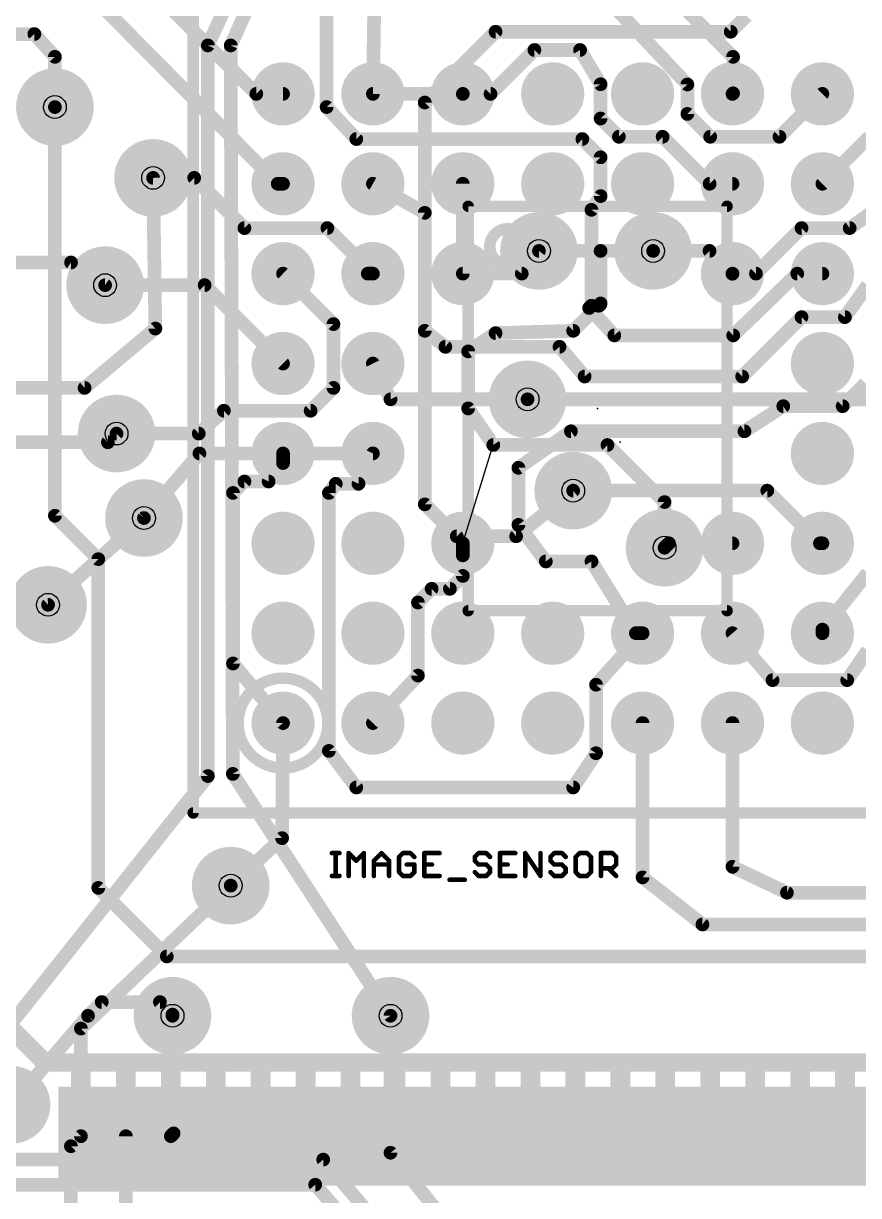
# Model space of a CAD drawing. Extents: x -10.2 to 81, y -3.9 to 69.4.
# Drawn here: x 51.42 to 60.71, y 25.18 to 38.22 of the extents above; entities that cross this region are included whole.
import ezdxf

# ---------------------------------------------------------------- set-up
doc = ezdxf.new("R2010")
doc.units = 0
for name, color, linetype in [('1', 22, 'CONTINUOUS'), ('16', 175, 'CONTINUOUS'), ('18', 82, 'CONTINUOUS'), ('19', 53, 'CONTINUOUS'), ('21', 253, 'CONTINUOUS'), ('22', 253, 'CONTINUOUS'), ('23', 7, 'CONTINUOUS'), ('24', 7, 'CONTINUOUS'), ('25', 253, 'CONTINUOUS'), ('29', 253, 'CONTINUOUS'), ('30', 253, 'CONTINUOUS'), ('31', 253, 'CONTINUOUS'), ('32', 253, 'CONTINUOUS'), ('44', 253, 'CONTINUOUS'), ('52', 253, 'CONTINUOUS')]:
    doc.layers.add(name, color=color, linetype=linetype)

# ---------------------------------------------------------------- blocks, each defined once
blk = doc.blocks.new('PIE')
at = {"const_width": 0.5}
blk.add_lwpolyline([(0, -0.25, 1), (0, 0.25, 1), (0, -0.25)], format="xyb", dxfattribs=at)
blk = doc.blocks.new('RECT')
blk.add_solid([(-0.5, -0.5), (0.5, -0.5), (-0.5, 0.5), (0.5, 0.5)])
blk = doc.blocks.new('ROUNDV')
at = {"const_width": 0.5}
blk.add_lwpolyline([(0, -0.25, 1), (0, 0.25, 1), (0, -0.25)], format="xyb", dxfattribs=at)

msp = doc.modelspace()

# ---------------------------------------------------------------- linework, layer by layer
at = {"layer": '1', "const_width": 0.1524}
for points in [[(54.2439, 36.4341), (48.8188, 41.91)], [(54.7878, 37.2872), (54.7878, 39.1414)], [(55.3028, 37.4341), (55.3282, 39.0836)], [(59.309, 37.846), (58.166, 38.989)], [(54.0059, 37.4341), (52.8574, 38.5826)], [(57.912, 38.481), (58.801, 37.5389)], [(56.6111, 37.4341), (57.0992, 37.9222)], [(57.0992, 37.9222), (57.6072, 37.9222)], [(57.6072, 37.9222), (57.8358, 37.5412)], [(59.309, 37.4403), (59.309, 37.846)], [(57.8358, 37.5412), (57.8358, 37.1602)], [(58.801, 37.5389), (58.801, 37.211)], [(54.3028, 37.4341), (54.0059, 37.4341)], [(56.3028, 37.4341), (55.3028, 37.4341)], [(56.3028, 37.4341), (56.6111, 37.4341)], [(59.309, 37.4403), (59.3028, 37.4341)], [(59.8257, 36.957), (60.3028, 37.4341)], [(51.7652, 37.2872), (51.7652, 32.7406)], [(55.118, 36.9316), (54.7878, 37.2872)], [(57.8358, 37.1602), (58.039, 36.957)], [(58.801, 37.211), (59.055, 36.957)], [(55.118, 36.9316), (57.6326, 36.9316)], [(57.8358, 36.7284), (57.6326, 36.9316)], [(58.039, 36.957), (58.5259, 36.957)], [(59.0488, 36.4341), (58.5259, 36.957)], [(59.055, 36.957), (59.8257, 36.957)], [(60.8257, 36.957), (60.3028, 36.4341)], [(57.8358, 36.2966), (57.8358, 36.7284)], [(53.3146, 36.4998), (52.8574, 36.4998)], [(53.8734, 35.941), (53.3146, 36.4998)], [(54.3028, 36.4341), (54.2439, 36.4341)], [(55.88, 36.1109), (55.3028, 36.4341)], [(56.3028, 35.4341), (56.3028, 36.4341)], [(59.3028, 36.4341), (59.0488, 36.4341)], [(60.6065, 35.941), (61.3028, 36.4341)], [(57.7342, 36.1442), (57.8358, 36.2966)], [(55.88, 34.798), (55.88, 36.1109)], [(57.7342, 35.0774), (57.7342, 36.1442)], [(54.7959, 35.941), (53.8734, 35.941)], [(55.3028, 35.4341), (54.7959, 35.941)], [(59.5641, 35.4341), (60.071, 35.941)], [(60.071, 35.941), (60.6065, 35.941)], [(56.9584, 35.4341), (57.15, 35.687)], [(59.0477, 35.687), (58.42, 35.687)], [(59.3017, 35.433), (59.0477, 35.687)], [(54.864, 34.8729), (54.3028, 35.4341)], [(55.3028, 35.4341), (55.2461, 35.4341)], [(56.3028, 35.4341), (56.9584, 35.4341)], [(59.3017, 35.433), (59.3028, 35.4341)], [(59.3028, 35.4341), (59.5641, 35.4341)], [(59.3111, 34.7472), (60.0234, 35.4341)], [(60.0234, 35.4341), (60.3028, 35.4341)], [(52.324, 35.306), (53.4309, 35.306)], [(53.4309, 35.306), (54.3028, 34.4341)], [(60.5536, 34.9504), (60.8076, 35.306)], [(57.7088, 35.052), (57.7342, 35.0774)], [(57.7088, 35.052), (57.9882, 34.7472)], [(54.864, 34.163), (54.864, 34.8729)], [(59.4106, 34.29), (60.071, 34.9504)], [(60.071, 34.9504), (60.5536, 34.9504)], [(55.88, 34.798), (56.1086, 34.6202)], [(57.9882, 34.7472), (59.3111, 34.7472)], [(56.1086, 34.6202), (57.3786, 34.6202)], [(57.3786, 34.6202), (57.658, 34.29)], [(55.499, 34.036), (55.3028, 34.4341)], [(57.658, 34.29), (59.4106, 34.29)], [(54.61, 33.909), (54.864, 34.163)], [(60.5282, 33.9598), (60.7822, 34.2138)], [(57.023, 34.036), (55.499, 34.036)], [(59.436, 33.6804), (59.8678, 33.9598)], [(59.8678, 33.9598), (60.5282, 33.9598)], [(53.3654, 33.655), (53.6448, 33.909)], [(53.6448, 33.909), (54.61, 33.909)], [(52.451, 33.655), (53.3654, 33.655)], [(56.9214, 33.274), (57.5056, 33.6804)], [(57.5056, 33.6804), (59.436, 33.6804)], [(52.7558, 32.7152), (53.3731, 33.4341)], [(53.3731, 33.4341), (54.3028, 33.4341)], [(54.1427, 33.1216), (54.3028, 33.4341)], [(54.3028, 33.4341), (55.3028, 33.4341)], [(54.3028, 33.4341), (54.3028, 33.3272)], [(55.1427, 33.0962), (55.3028, 33.4341)], [(56.9214, 32.639), (56.9214, 33.274)], [(53.7464, 32.9946), (53.8734, 33.1216)], [(53.8734, 33.1216), (54.1427, 33.1216)], [(54.8132, 32.9946), (54.8894, 33.0962)], [(54.8894, 33.0962), (55.1427, 33.0962)], [(53.7464, 32.9946), (53.7464, 31.0969)], [(54.8132, 32.9946), (54.8132, 30.1244)], [(59.69, 33.02), (57.531, 33.02)], [(60.2759, 32.4341), (59.69, 33.02)], [(52.2478, 32.258), (51.7652, 32.7406)], [(57.2262, 32.2326), (56.9214, 32.639)], [(56.3028, 32.4341), (56.3028, 32.2998)], [(56.3028, 32.0712), (56.3028, 32.4341)], [(58.5961, 32.4341), (58.547, 32.385)], [(59.3028, 32.4341), (58.5961, 32.4341)], [(60.3028, 32.4341), (60.2759, 32.4341)], [(52.2478, 28.6004), (52.2478, 32.258)], [(57.7342, 32.2326), (57.2262, 32.2326)], [(58.2279, 31.4341), (57.7342, 32.2326)], [(56.1594, 31.9278), (56.3028, 32.0712)], [(60.3028, 31.4738), (60.8076, 32.1056)], [(55.8038, 31.7754), (55.9562, 31.9278)], [(55.9562, 31.9278), (56.1594, 31.9278)], [(50.927, 31.6992), (51.689, 31.75)], [(55.8038, 30.9626), (55.8038, 31.7754)], [(57.785, 30.861), (58.3028, 31.4341)], [(58.3028, 31.4341), (58.2279, 31.4341)], [(59.7489, 30.9118), (59.3028, 31.4341)], [(60.3028, 31.4341), (60.3028, 31.4738)], [(60.8076, 31.242), (60.579, 30.9118)], [(53.7464, 31.0969), (54.3028, 30.4341)], [(55.3028, 30.4341), (55.8038, 30.9626)], [(57.785, 30.099), (57.785, 30.861)], [(60.579, 30.9118), (59.7489, 30.9118)], [(54.2925, 29.1538), (54.3028, 30.4341)], [(58.3028, 28.7176), (58.3028, 30.4341)], [(59.3028, 28.8352), (59.3028, 30.4341)], [(54.8132, 30.1244), (55.118, 29.718)], [(57.531, 29.718), (57.785, 30.099)], [(55.118, 29.718), (57.531, 29.718)], [(53.721, 28.6258), (54.2925, 29.1538)], [(59.9084, 28.5471), (59.3028, 28.8352)], [(58.9686, 28.194), (58.3028, 28.7176)], [(53.0098, 27.8384), (52.2478, 28.6004)], [(59.9084, 28.5471), (63.8962, 28.5471)], [(58.9686, 28.194), (67.3887, 28.194)], [(65.1256, 27.8384), (53.0098, 27.8384)], [(52.2859, 27.3304), (52.1335, 27.178)], [(52.9336, 27.3304), (52.2859, 27.3304)], [(53.0733, 27.1907), (52.9336, 27.3304)], [(51.2826, 26.1874), (52.1335, 27.178)], [(53.0733, 27.178), (53.0733, 27.1907)], [(55.499, 27.178), (55.499, 25.654)], [(55.499, 25.654), (56.261, 24.7015)], [(54.7497, 25.5778), (50.9778, 25.5778)], [(54.7497, 25.5778), (55.9816, 24.13)], [(50.9524, 25.2984), (54.6608, 25.2984)], [(54.6608, 25.2984), (55.9206, 23.8252)]]:
    msp.add_lwpolyline(points, dxfattribs=at)
at = {"layer": '1', "const_width": 0.0762}
for points in [[(57.0992, 37.9603, 1), (57.0992, 37.8841)], [(57.1261, 37.8953, 1), (57.0723, 37.9491)], [(57.6399, 37.9418, 1), (57.5745, 37.9026)], [(57.6072, 37.8841, 1), (57.6072, 37.9603)], [(59.3471, 37.846, 1), (59.2709, 37.846)], [(59.2821, 37.8191, 1), (59.3359, 37.8729)], [(57.8739, 37.5412, 1), (57.7977, 37.5412)], [(57.8031, 37.5216, 1), (57.8685, 37.5608)], [(58.8391, 37.5389, 1), (58.7629, 37.5389)], [(58.7733, 37.5128, 1), (58.8287, 37.5651)], [(54.0059, 37.4722, 1), (54.0059, 37.396)], [(53.9789, 37.4072, 1), (54.0328, 37.4611)], [(54.3028, 37.396, 1), (54.3028, 37.4722)], [(55.3028, 37.4722, 1), (55.3028, 37.396)], [(55.2647, 37.4347, 1), (55.3409, 37.4335)], [(56.3028, 37.4722, 1), (56.3028, 37.396)], [(56.3028, 37.396, 1), (56.3028, 37.4722)], [(56.5842, 37.4611, 1), (56.6381, 37.4072)], [(56.6111, 37.396, 1), (56.6111, 37.4722)], [(59.2759, 37.4611, 1), (59.3297, 37.4072)], [(59.2709, 37.4403, 1), (59.3471, 37.4403)], [(59.3359, 37.4134, 1), (59.2821, 37.4673)], [(60.3297, 37.4072, 1), (60.2759, 37.4611)], [(51.8033, 37.2872, 1), (51.7271, 37.2872)], [(54.8157, 37.3131, 1), (54.7599, 37.2613)], [(54.7497, 37.2872, 1), (54.8259, 37.2872)], [(57.7977, 37.1602, 1), (57.8739, 37.1602)], [(57.8627, 37.1871, 1), (57.8089, 37.1333)], [(58.7629, 37.211, 1), (58.8391, 37.211)], [(58.8279, 37.2379, 1), (58.7741, 37.1841)], [(55.118, 36.9697, 1), (55.118, 36.8935)], [(55.0901, 36.9057, 1), (55.1459, 36.9575)], [(57.6595, 36.9585, 1), (57.6057, 36.9047)], [(57.6326, 36.8935, 1), (57.6326, 36.9697)], [(58.039, 36.9951, 1), (58.039, 36.9189)], [(58.0121, 36.9301, 1), (58.0659, 36.9839)], [(58.5528, 36.9839, 1), (58.499, 36.9301)], [(58.5259, 36.9189, 1), (58.5259, 36.9951)], [(59.055, 36.9951, 1), (59.055, 36.9189)], [(59.0281, 36.9301, 1), (59.0819, 36.9839)], [(59.7987, 36.9839, 1), (59.8526, 36.9301)], [(59.8257, 36.9189, 1), (59.8257, 36.9951)], [(57.8739, 36.7284, 1), (57.7977, 36.7284)], [(57.8089, 36.7015, 1), (57.8627, 36.7553)], [(52.8574, 36.5379, 1), (52.8574, 36.4617)], [(53.3415, 36.5267, 1), (53.2877, 36.4729)], [(53.3146, 36.4617, 1), (53.3146, 36.5379)], [(54.2439, 36.4722, 1), (54.2439, 36.396)], [(54.2168, 36.4073, 1), (54.271, 36.4609)], [(54.3028, 36.396, 1), (54.3028, 36.4722)], [(55.3214, 36.4674, 1), (55.2842, 36.4009)], [(56.3409, 36.4341, 1), (56.2647, 36.4341)], [(59.0488, 36.4722, 1), (59.0488, 36.396)], [(59.0219, 36.4072, 1), (59.0757, 36.4611)], [(59.3028, 36.396, 1), (59.3028, 36.4722)], [(60.2759, 36.4611, 1), (60.3297, 36.4072)], [(57.7977, 36.2966, 1), (57.8739, 36.2966)], [(57.8675, 36.2755, 1), (57.8041, 36.3177)], [(55.9181, 36.1109, 1), (55.8419, 36.1109)], [(55.8614, 36.0777, 1), (55.8986, 36.1441)], [(57.7723, 36.1442, 1), (57.6961, 36.1442)], [(57.7025, 36.1653, 1), (57.7659, 36.1231)], [(53.8734, 35.9791, 1), (53.8734, 35.9029)], [(53.8465, 35.9141, 1), (53.9003, 35.9679)], [(54.8228, 35.9679, 1), (54.769, 35.9141)], [(54.7959, 35.9029, 1), (54.7959, 35.9791)], [(60.071, 35.9791, 1), (60.071, 35.9029)], [(60.0979, 35.9141, 1), (60.0441, 35.9679)], [(60.5845, 35.9721, 1), (60.6285, 35.9099)], [(60.6065, 35.9029, 1), (60.6065, 35.9791)], [(57.1804, 35.664, 1), (57.1196, 35.71)], [(58.42, 35.7251, 1), (58.42, 35.6489)], [(59.0746, 35.7139, 1), (59.0207, 35.6601)], [(59.0477, 35.6489, 1), (59.0477, 35.7251)], [(54.3297, 35.4611, 1), (54.2759, 35.4072)], [(55.2461, 35.4722, 1), (55.2461, 35.396)], [(55.2759, 35.4072, 1), (55.3297, 35.4611)], [(55.3028, 35.396, 1), (55.3028, 35.4722)], [(56.3028, 35.4722, 1), (56.3028, 35.396)], [(56.2647, 35.4341, 1), (56.3409, 35.4341)], [(56.928, 35.4571, 1), (56.9888, 35.4111)], [(56.9584, 35.396, 1), (56.9584, 35.4722)], [(59.2747, 35.4599, 1), (59.3286, 35.4061)], [(59.3028, 35.4722, 1), (59.3028, 35.396)], [(59.2747, 35.4061, 1), (59.3286, 35.4599)], [(59.3297, 35.4072, 1), (59.2759, 35.4611)], [(59.5372, 35.4611, 1), (59.5911, 35.4072)], [(59.5641, 35.396, 1), (59.5641, 35.4722)], [(60.0234, 35.4722, 1), (60.0234, 35.396)], [(60.0498, 35.4067, 1), (59.9969, 35.4615)], [(60.3028, 35.396, 1), (60.3028, 35.4722)], [(52.324, 35.3441, 1), (52.324, 35.2679)], [(53.4578, 35.3329, 1), (53.404, 35.2791)], [(53.4309, 35.2679, 1), (53.4309, 35.3441)], [(57.7369, 35.0777, 1), (57.6807, 35.0263)], [(57.6819, 35.0789, 1), (57.7357, 35.0251)], [(57.6961, 35.0774, 1), (57.7723, 35.0774)], [(57.7611, 35.0505, 1), (57.7073, 35.1043)], [(54.9021, 34.8729, 1), (54.8259, 34.8729)], [(60.071, 34.9885, 1), (60.071, 34.9123)], [(60.0979, 34.9235, 1), (60.0441, 34.9773)], [(60.5226, 34.9725, 1), (60.5846, 34.9283)], [(60.5536, 34.9123, 1), (60.5536, 34.9885)], [(54.8371, 34.846, 1), (54.8909, 34.8998)], [(55.9034, 34.8281, 1), (55.8566, 34.7679)], [(55.8419, 34.798, 1), (55.9181, 34.798)], [(57.9882, 34.7853, 1), (57.9882, 34.7091)], [(59.3111, 34.7091, 1), (59.3111, 34.7853)], [(56.1086, 34.6583, 1), (56.1086, 34.5821)], [(56.0852, 34.5901, 1), (56.132, 34.6503)], [(57.4077, 34.6448, 1), (57.3495, 34.5956)], [(57.3786, 34.5821, 1), (57.3786, 34.6583)], [(57.9601, 34.7215, 1), (58.0163, 34.7729)], [(59.2846, 34.7746, 1), (59.3375, 34.7198)], [(54.2759, 34.4072, 1), (54.3297, 34.4611)], [(55.337, 34.451, 1), (55.2686, 34.4173)], [(57.658, 34.3281, 1), (57.658, 34.2519)], [(57.6289, 34.2654, 1), (57.6871, 34.3146)], [(59.3837, 34.3169, 1), (59.4375, 34.2631)], [(59.4106, 34.2519, 1), (59.4106, 34.3281)], [(54.8259, 34.163, 1), (54.9021, 34.163)], [(54.8909, 34.1361, 1), (54.8371, 34.1899)], [(55.499, 34.0741, 1), (55.499, 33.9979)], [(55.4648, 34.0192, 1), (55.5332, 34.0528)], [(57.023, 33.9979, 1), (57.023, 34.0741)], [(59.8678, 33.9979, 1), (59.8678, 33.9217)], [(59.8885, 33.9278, 1), (59.8471, 33.9918)], [(60.5282, 33.9217, 1), (60.5282, 33.9979)], [(53.6448, 33.9471, 1), (53.6448, 33.8709)], [(53.6704, 33.8808, 1), (53.6192, 33.9372)], [(54.5831, 33.9359, 1), (54.6369, 33.8821)], [(54.61, 33.8709, 1), (54.61, 33.9471)], [(60.5013, 33.9867, 1), (60.5551, 33.9329)], [(52.451, 33.6931, 1), (52.451, 33.6169)], [(53.3398, 33.6832, 1), (53.391, 33.6268)], [(53.3654, 33.6169, 1), (53.3654, 33.6931)], [(57.5056, 33.7185, 1), (57.5056, 33.6423)], [(57.5274, 33.6491, 1), (57.4838, 33.7117)], [(59.4153, 33.7124, 1), (59.4567, 33.6484)], [(59.436, 33.6423, 1), (59.436, 33.7185)], [(53.3731, 33.4722, 1), (53.3731, 33.396)], [(53.402, 33.4093, 1), (53.3442, 33.4589)], [(54.3028, 33.4722, 1), (54.3028, 33.396)], [(54.3409, 33.4341, 1), (54.2647, 33.4341)], [(54.3367, 33.4167, 1), (54.2689, 33.4515)], [(54.3028, 33.396, 1), (54.3028, 33.4722)], [(55.3372, 33.4178, 1), (55.2684, 33.4504)], [(55.3028, 33.396, 1), (55.3028, 33.4722)], [(54.2647, 33.3272, 1), (54.3409, 33.3272)], [(56.9595, 33.274, 1), (56.8833, 33.274)], [(56.8996, 33.3053, 1), (56.9432, 33.2427)], [(53.8734, 33.1597, 1), (53.8734, 33.0835)], [(53.9003, 33.0947, 1), (53.8465, 33.1485)], [(54.1088, 33.139, 1), (54.1766, 33.1042)], [(54.1427, 33.0835, 1), (54.1427, 33.1597)], [(54.8894, 33.1343, 1), (54.8894, 33.0581)], [(54.9199, 33.0733, 1), (54.8589, 33.1191)], [(55.1083, 33.1125, 1), (55.1771, 33.0799)], [(55.1427, 33.0581, 1), (55.1427, 33.1343)], [(53.7845, 32.9946, 1), (53.7083, 32.9946)], [(53.7195, 33.0215, 1), (53.7733, 32.9677)], [(54.8513, 32.9946, 1), (54.7751, 32.9946)], [(54.7827, 33.0175, 1), (54.8437, 32.9717)], [(57.531, 33.0581, 1), (57.531, 32.9819)], [(59.7169, 33.0469, 1), (59.6631, 32.9931)], [(59.69, 32.9819, 1), (59.69, 33.0581)], [(51.7271, 32.7406, 1), (51.8033, 32.7406)], [(51.7921, 32.7675, 1), (51.7383, 32.7137)], [(52.7269, 32.74, 1), (52.7847, 32.6904)], [(56.9519, 32.6619, 1), (56.8909, 32.6161)], [(56.8833, 32.639, 1), (56.9595, 32.639)], [(56.3409, 32.4341, 1), (56.2647, 32.4341)], [(56.3409, 32.4341, 1), (56.2647, 32.4341)], [(58.5961, 32.4722, 1), (58.5961, 32.396)], [(58.6231, 32.4072, 1), (58.5692, 32.4611)], [(59.3028, 32.396, 1), (59.3028, 32.4722)], [(60.2759, 32.4722, 1), (60.2759, 32.396)], [(60.2489, 32.4072, 1), (60.3028, 32.4611)], [(60.3028, 32.396, 1), (60.3028, 32.4722)], [(58.5201, 32.4119, 1), (58.5739, 32.3581)], [(52.2859, 32.258, 1), (52.2097, 32.258)], [(52.2209, 32.2311, 1), (52.2747, 32.2849)], [(56.2647, 32.2998, 1), (56.3409, 32.2998)], [(57.2262, 32.2707, 1), (57.2262, 32.1945)], [(57.1957, 32.2097, 1), (57.2567, 32.2555)], [(57.7666, 32.2526, 1), (57.7018, 32.2126)], [(57.7342, 32.1945, 1), (57.7342, 32.2707)], [(56.2647, 32.0712, 1), (56.3409, 32.0712)], [(56.3297, 32.0443, 1), (56.2759, 32.0981)], [(55.9562, 31.9659, 1), (55.9562, 31.8897)], [(55.9831, 31.9009, 1), (55.9293, 31.9547)], [(56.1325, 31.9547, 1), (56.1863, 31.9009)], [(56.1594, 31.8897, 1), (56.1594, 31.9659)], [(51.6915, 31.712, 1), (51.6865, 31.788)], [(55.8419, 31.7754, 1), (55.7657, 31.7754)], [(55.7769, 31.8023, 1), (55.8307, 31.7485)], [(58.2279, 31.4722, 1), (58.2279, 31.396)], [(58.1955, 31.4141, 1), (58.2603, 31.4541)], [(58.3311, 31.4086, 1), (58.2745, 31.4597)], [(58.3028, 31.396, 1), (58.3028, 31.4722)], [(59.3318, 31.4589, 1), (59.2738, 31.4094)], [(60.3409, 31.4738, 1), (60.2647, 31.4738)], [(60.273, 31.4976, 1), (60.3326, 31.45)], [(60.2647, 31.4341, 1), (60.3409, 31.4341)], [(53.7756, 31.1214, 1), (53.7172, 31.0724)], [(53.7083, 31.0969, 1), (53.7845, 31.0969)], [(55.8315, 30.9364, 1), (55.7761, 30.9888)], [(55.7657, 30.9626, 1), (55.8419, 30.9626)], [(57.8231, 30.861, 1), (57.7469, 30.861)], [(57.7567, 30.8865, 1), (57.8133, 30.8355)], [(59.7489, 30.9499, 1), (59.7489, 30.8737)], [(59.7199, 30.8871, 1), (59.7779, 30.9365)], [(60.5477, 30.9335, 1), (60.6103, 30.8901)], [(60.579, 30.8737, 1), (60.579, 30.9499)], [(54.3409, 30.4338, 1), (54.2647, 30.4344)], [(54.2736, 30.4096, 1), (54.332, 30.4586)], [(55.2751, 30.4603, 1), (55.3304, 30.4079)], [(58.3409, 30.4341, 1), (58.2647, 30.4341)], [(59.3409, 30.4341, 1), (59.2647, 30.4341)], [(54.8437, 30.1473, 1), (54.7827, 30.1015)], [(54.7751, 30.1244, 1), (54.8513, 30.1244)], [(57.7469, 30.099, 1), (57.8231, 30.099)], [(57.8167, 30.0779, 1), (57.7533, 30.1201)], [(55.118, 29.7561, 1), (55.118, 29.6799)], [(55.0875, 29.6951, 1), (55.1485, 29.7409)], [(57.4993, 29.7391, 1), (57.5627, 29.6969)], [(57.531, 29.6799, 1), (57.531, 29.7561)], [(54.3184, 29.1258, 1), (54.2666, 29.1818)], [(54.2544, 29.1541, 1), (54.3306, 29.1535)], [(59.3192, 28.8696, 1), (59.2864, 28.8008)], [(59.2647, 28.8352, 1), (59.3409, 28.8352)], [(53.6951, 28.6538, 1), (53.7469, 28.5978)], [(58.3263, 28.7476, 1), (58.2792, 28.6877)], [(58.2647, 28.7176, 1), (58.3409, 28.7176)], [(52.2097, 28.6004, 1), (52.2859, 28.6004)], [(52.2747, 28.6273, 1), (52.2209, 28.5735)], [(59.9084, 28.5852, 1), (59.9084, 28.509)], [(59.8921, 28.5127, 1), (59.9248, 28.5815)], [(58.9686, 28.2321, 1), (58.9686, 28.1559)], [(58.9451, 28.1641, 1), (58.9922, 28.2239)], [(53.0098, 27.8765, 1), (53.0098, 27.8003)], [(52.9829, 27.8115, 1), (53.0367, 27.8653)], [(52.2859, 27.3685, 1), (52.2859, 27.2923)], [(52.3128, 27.3035, 1), (52.259, 27.3573)], [(52.9605, 27.3573, 1), (52.9067, 27.3035)], [(52.9336, 27.2923, 1), (52.9336, 27.3685)], [(52.1624, 27.1532, 1), (52.1046, 27.2028)], [(53.1114, 27.1907, 1), (53.0352, 27.1907)], [(53.0464, 27.1638, 1), (53.1002, 27.2176)], [(55.5371, 27.178, 1), (55.4609, 27.178)], [(52.1066, 27.2049, 1), (52.1604, 27.1511)], [(53.0352, 27.178, 1), (53.1114, 27.178)], [(55.5288, 25.6778, 1), (55.4692, 25.6302)], [(55.4609, 25.654, 1), (55.5371, 25.654)], [(54.7787, 25.6025, 1), (54.7207, 25.5531)], [(54.7497, 25.5397, 1), (54.7497, 25.6159)], [(54.6898, 25.3232, 1), (54.6318, 25.2736)], [(54.6608, 25.2603, 1), (54.6608, 25.3365)]]:
    msp.add_lwpolyline(points, format="xyb", dxfattribs=at)
at = {"layer": '16'}
for points, const_width in [([(54.1655, 39.497), (53.467, 37.973)], 0.1524), ([(53.721, 37.973), (54.2925, 39.243)], 0.1524), ([(59.2836, 38.1254), (59.4614, 38.3032)], 0.1524), ([(51.5366, 38.1), (50.3764, 38.1)], 0.1524), ([(51.7652, 37.846), (51.5366, 38.1)], 0.1524), ([(55.88, 37.338), (56.6674, 38.1254)], 0.1524), ([(56.6674, 38.1254), (59.2836, 38.1254)], 0.1524), ([(53.467, 37.973), (53.467, 29.845)], 0.1524), ([(53.7447, 29.8687), (53.721, 37.973)], 0.1524), ([(51.7652, 37.2872), (51.7652, 37.846)], 0.1524), ([(55.88, 32.8676), (55.88, 37.338)], 0.1524), ([(52.8574, 36.4998), (52.8828, 34.8234)], 0.1524), ([(57.15, 35.687), (57.8358, 35.687)], 0.1524), ([(57.8358, 35.687), (58.42, 35.687)], 0.1524), ([(57.8358, 35.1028), (57.8358, 35.687)], 0.1524), ([(50.3347, 35.5584), (51.9446, 35.5584)], 0.1524), ([(51.9446, 35.5584), (52.324, 35.306)], 0.1524), ([(57.531, 34.798), (57.8104, 35.0774)], 0.1524), ([(52.0954, 34.163), (52.8828, 34.8234)], 0.1524), ([(56.3626, 34.5694), (56.6674, 34.7726)], 0.1524), ([(56.6674, 34.7726), (57.531, 34.798)], 0.1524), ([(56.3626, 33.9344), (56.3626, 34.5694)], 0.1524), ([(52.0954, 34.163), (50.4394, 34.163)], 0.1524), ([(60.8076, 34.036), (57.023, 34.036)], 0.1524), ([(56.642, 33.528), (56.3626, 33.9344)], 0.1524), ([(52.3544, 33.5584), (52.451, 33.655)], 0.1524), ([(50.3347, 33.5584), (52.3544, 33.5584)], 0.1524), ([(57.912, 33.528), (56.642, 33.528)], 0.1524), ([(58.547, 32.893), (57.912, 33.528)], 0.1524), ([(57.531, 33.02), (56.896, 32.512)], 0.1524), ([(56.2356, 32.512), (55.88, 32.8676)], 0.1524), ([(58.547, 32.385), (58.547, 32.893)], 0.1524), ([(51.689, 31.75), (52.7558, 32.7152)], 0.1524), ([(56.896, 32.512), (56.2356, 32.512)], 0.1524), ([(53.467, 29.845), (49.53, 24.892)], 0.1524), ([(53.7447, 29.8687), (55.499, 27.178)], 0.1524), ([(52.0547, 27.0357), (53.721, 28.6258)], 0.1524), ([(53.0733, 27.178), (53.0733, 25.857)], 0.1524), ([(52.0547, 25.8384), (52.0547, 27.0357)], 0.1524), ([(53.0547, 25.8384), (53.0429, 25.8384)], 0.254), ([(51.943, 25.7267), (52.0547, 25.8384)], 0.1524), ([(52.5547, 25.8384), (52.5547, 24.9153)], 0.1524), ([(53.086, 25.8697), (53.0547, 25.8384)], 0.1524), ([(53.0733, 25.857), (53.0547, 25.8384)], 0.1524), ([(51.943, 24.765), (51.943, 25.7267)], 0.1524)]:
    msp.add_lwpolyline(points, dxfattribs=dict(at, const_width=const_width))
for points, const_width in [([(51.5649, 38.1255, 1), (51.5083, 38.0745)], 0.0762), ([(51.5366, 38.0619, 1), (51.5366, 38.1381)], 0.0762), ([(56.6674, 38.1635, 1), (56.6674, 38.0873)], 0.0762), ([(56.6943, 38.0985, 1), (56.6405, 38.1523)], 0.0762), ([(59.2567, 38.1523, 1), (59.3105, 38.0985)], 0.0762), ([(59.2836, 38.0873, 1), (59.2836, 38.1635)], 0.0762), ([(53.5051, 37.973, 1), (53.4289, 37.973)], 0.0762), ([(53.4324, 37.9889, 1), (53.5016, 37.9571)], 0.0762), ([(53.7591, 37.9731, 1), (53.6829, 37.9729)], 0.0762), ([(53.6863, 37.9886, 1), (53.7557, 37.9574)], 0.0762), ([(51.8033, 37.846, 1), (51.7271, 37.846)], 0.0762), ([(51.7369, 37.8205, 1), (51.7935, 37.8715)], 0.0762), ([(51.7271, 37.2872, 1), (51.8033, 37.2872)], 0.0762), ([(55.9181, 37.338, 1), (55.8419, 37.338)], 0.0762), ([(55.8531, 37.3649, 1), (55.9069, 37.3111)], 0.0762), ([(52.8955, 36.5004, 1), (52.8193, 36.4992)], 0.0762), ([(57.15, 35.7251, 1), (57.15, 35.6489)], 0.0762), ([(57.8358, 35.7251, 1), (57.8358, 35.6489)], 0.0762), ([(57.8739, 35.687, 1), (57.7977, 35.687)], 0.0762), ([(57.8358, 35.6489, 1), (57.8358, 35.7251)], 0.0762), ([(58.42, 35.6489, 1), (58.42, 35.7251)], 0.0762), ([(51.9657, 35.5901, 1), (51.9235, 35.5267)], 0.0762), ([(51.9446, 35.5203, 1), (51.9446, 35.5965)], 0.0762), ([(52.3029, 35.2743, 1), (52.3451, 35.3377)], 0.0762), ([(57.8104, 35.0774, 0.4142), (57.8358, 35.1028)], 0.1524), ([(57.8104, 35.1155, 1), (57.8104, 35.0393)], 0.0762), ([(57.8373, 35.0505, 1), (57.7835, 35.1043)], 0.0762), ([(57.8739, 35.1028, 1), (57.7977, 35.1028)], 0.0762), ([(57.7977, 35.1028, 1), (57.8739, 35.1028)], 0.0762), ([(52.8447, 34.8228, 1), (52.9209, 34.824)], 0.0762), ([(52.9073, 34.7942, 1), (52.8583, 34.8526)], 0.0762), ([(56.6663, 34.8107, 1), (56.6685, 34.7345)], 0.0762), ([(56.6885, 34.7409, 1), (56.6463, 34.8043)], 0.0762), ([(57.5041, 34.8249, 1), (57.5579, 34.7711)], 0.0762), ([(57.5321, 34.7599, 1), (57.5299, 34.8361)], 0.0762), ([(56.4007, 34.5694, 1), (56.3245, 34.5694)], 0.0762), ([(56.3415, 34.6011, 1), (56.3837, 34.5377)], 0.0762), ([(52.0709, 34.1922, 1), (52.1199, 34.1338)], 0.0762), ([(52.0954, 34.1249, 1), (52.0954, 34.2011)], 0.0762), ([(57.023, 34.0741, 1), (57.023, 33.9979)], 0.0762), ([(56.394, 33.956, 1), (56.3312, 33.9128)], 0.0762), ([(56.3245, 33.9344, 1), (56.4007, 33.9344)], 0.0762), ([(52.4779, 33.6281, 1), (52.4241, 33.6819)], 0.0762), ([(52.3274, 33.5853, 1), (52.3813, 33.5314)], 0.0762), ([(52.3544, 33.5203, 1), (52.3544, 33.5965)], 0.0762), ([(56.642, 33.5661, 1), (56.642, 33.4899)], 0.0762), ([(56.6106, 33.5064, 1), (56.6734, 33.5496)], 0.0762), ([(57.9389, 33.5549, 1), (57.8851, 33.5011)], 0.0762), ([(57.912, 33.4899, 1), (57.912, 33.5661)], 0.0762), ([(57.5548, 32.9902, 1), (57.5072, 33.0498)], 0.0762), ([(55.8419, 32.8676, 1), (55.9181, 32.8676)], 0.0762), ([(55.9069, 32.8945, 1), (55.8531, 32.8407)], 0.0762), ([(58.5851, 32.893, 1), (58.5089, 32.893)], 0.0762), ([(58.5201, 32.8661, 1), (58.5739, 32.9199)], 0.0762), ([(52.7814, 32.6869, 1), (52.7302, 32.7435)], 0.0762), ([(56.2356, 32.5501, 1), (56.2356, 32.4739)], 0.0762), ([(56.2087, 32.4851, 1), (56.2625, 32.5389)], 0.0762), ([(56.8722, 32.5418, 1), (56.9198, 32.4822)], 0.0762), ([(56.896, 32.4739, 1), (56.896, 32.5501)], 0.0762), ([(58.5089, 32.385, 1), (58.5851, 32.385)], 0.0762), ([(51.6634, 31.7783, 1), (51.7146, 31.7217)], 0.0762), ([(53.4289, 29.845, 1), (53.5051, 29.845)], 0.0762), ([(53.4968, 29.8213, 1), (53.4372, 29.8687)], 0.0762), ([(53.7767, 29.8895, 1), (53.7128, 29.8479)], 0.0762), ([(53.7066, 29.8686, 1), (53.7828, 29.8688)], 0.0762), ([(53.7473, 28.5982, 1), (53.6947, 28.6534)], 0.0762), ([(53.1114, 27.178, 1), (53.0352, 27.178)], 0.0762), ([(55.4671, 27.1572, 1), (55.5309, 27.1988)], 0.0762), ([(52.0928, 27.0357, 1), (52.0166, 27.0357)], 0.0762), ([(52.0284, 27.0633, 1), (52.081, 27.0082)], 0.0762), ([(53.0429, 25.9019, 1), (53.0429, 25.7749)], 0.127), ([(53.0547, 25.7749, 1), (53.0547, 25.9019)], 0.127), ([(52.0166, 25.8384, 1), (52.0928, 25.8384)], 0.0762), ([(52.0817, 25.8114, 1), (52.0278, 25.8653)], 0.0762), ([(52.5928, 25.8384, 1), (52.5166, 25.8384)], 0.0762), ([(53.0278, 25.8653, 1), (53.0817, 25.8114)], 0.0762), ([(53.0278, 25.8653, 1), (53.0817, 25.8114)], 0.0762), ([(53.0352, 25.857, 1), (53.1114, 25.857)], 0.0762), ([(53.1002, 25.83, 1), (53.0464, 25.8839)], 0.0762), ([(53.1129, 25.8427, 1), (53.0591, 25.8966)], 0.0762), ([(51.9811, 25.7267, 1), (51.9049, 25.7267)], 0.0762), ([(51.9161, 25.7536, 1), (51.9699, 25.6997)], 0.0762)]:
    msp.add_lwpolyline(points, format="xyb", dxfattribs=dict(at, const_width=const_width))
at = {"layer": '19'}
msp.add_line((56.3028, 32.4341), (56.642, 33.528), dxfattribs=at)
at = {"layer": '21', "const_width": 0.127}
for points in [[(53.3028, 38.4341), (53.3028, 29.4341)], [(56.3628, 31.6841), (56.3628, 36.1841)], [(56.3628, 36.1841), (59.2428, 36.1841)], [(59.2428, 36.1841), (59.2428, 31.6841)], [(59.2428, 31.6841), (56.3628, 31.6841)], [(53.3028, 29.4341), (62.3028, 29.4341)]]:
    msp.add_lwpolyline(points, dxfattribs=at)
at = {"layer": '21'}
for points, const_width in [([(56.3628, 36.2159, 1), (56.3628, 36.1524)], 0.0635), ([(56.3945, 36.1841, 1), (56.331, 36.1841)], 0.0635), ([(59.2745, 36.1841, 1), (59.211, 36.1841)], 0.0635), ([(59.2428, 36.1524, 1), (59.2428, 36.2159)], 0.0635), ([(56.8028, 35.5341, 1), (56.8028, 35.9341, 1), (56.8028, 35.5341)], 0.127), ([(56.3628, 31.7159, 1), (56.3628, 31.6524)], 0.0635), ([(56.331, 31.6841, 1), (56.3945, 31.6841)], 0.0635), ([(59.211, 31.6841, 1), (59.2745, 31.6841)], 0.0635), ([(59.2428, 31.6524, 1), (59.2428, 31.7159)], 0.0635), ([(54.3028, 29.9341, 1), (54.3028, 30.9341, 1), (54.3028, 29.9341)], 0.127), ([(53.3028, 29.4659, 1), (53.3028, 29.4024)], 0.0635), ([(53.271, 29.4341, 1), (53.3345, 29.4341)], 0.0635)]:
    msp.add_lwpolyline(points, format="xyb", dxfattribs=dict(at, const_width=const_width))
at = {"layer": '22', "const_width": 0.2032}
for points in [[(51.6547, 26.6584), (51.1547, 27.1584)], [(64.4547, 26.6584), (51.6547, 26.6584)]]:
    msp.add_lwpolyline(points, dxfattribs=at)
at = {"layer": '22', "const_width": 0.1016}
for points in [[(51.6547, 26.7092, 1), (51.6547, 26.6076)], [(51.6188, 26.6225, 1), (51.6907, 26.6943)]]:
    msp.add_lwpolyline(points, format="xyb", dxfattribs=at)
at = {"layer": '23'}
msp.add_point((57.8028, 33.9341), dxfattribs=at)
at = {"layer": '24'}
msp.add_point((58.0547, 33.5584), dxfattribs=at)
at = {"layer": '25', "const_width": 0.0508}
for points in [[(54.8458, 28.9876), (54.9305, 28.9876)], [(54.8881, 28.7334), (54.8881, 28.9876)], [(55.0329, 28.7334), (55.0329, 28.9876)], [(55.0329, 28.9876), (55.1176, 28.9029)], [(55.1176, 28.9029), (55.2023, 28.9876)], [(55.2023, 28.9876), (55.2023, 28.7334)], [(55.3135, 28.9029), (55.3982, 28.9876)], [(55.3982, 28.9876), (55.483, 28.9029)], [(55.6365, 28.9876), (55.5942, 28.9452)], [(55.5942, 28.9452), (55.5942, 28.7758)], [(55.7213, 28.9876), (55.6365, 28.9876)], [(55.7636, 28.9452), (55.7213, 28.9876)], [(56.0443, 28.9876), (55.8748, 28.9876)], [(55.8748, 28.9876), (55.8748, 28.7334)], [(56.4785, 28.9876), (56.4361, 28.9452)], [(56.4361, 28.9452), (56.4361, 28.9029)], [(56.5632, 28.9876), (56.4785, 28.9876)], [(56.6056, 28.9452), (56.5632, 28.9876)], [(56.8863, 28.9876), (56.7168, 28.9876)], [(56.7168, 28.9876), (56.7168, 28.7334)], [(56.9974, 28.7334), (56.9974, 28.9876)], [(56.9974, 28.9876), (57.1669, 28.7334)], [(57.1669, 28.7334), (57.1669, 28.9876)], [(57.3205, 28.9876), (57.2781, 28.9452)], [(57.2781, 28.9452), (57.2781, 28.9029)], [(57.4052, 28.9876), (57.3205, 28.9876)], [(57.4476, 28.9452), (57.4052, 28.9876)], [(57.6011, 28.9876), (57.5587, 28.9452)], [(57.5587, 28.9452), (57.5587, 28.7758)], [(57.6858, 28.9876), (57.6011, 28.9876)], [(57.7282, 28.9452), (57.6858, 28.9876)], [(57.7282, 28.7758), (57.7282, 28.9452)], [(57.8394, 28.7334), (57.8394, 28.9876)], [(57.8394, 28.9876), (57.9665, 28.9876)], [(57.9665, 28.9876), (58.0089, 28.9452)], [(58.0089, 28.9452), (58.0089, 28.8605)], [(55.3135, 28.7334), (55.3135, 28.9029)], [(55.3135, 28.8605), (55.483, 28.8605)], [(55.483, 28.9029), (55.483, 28.7334)], [(55.7636, 28.8605), (55.6789, 28.8605)], [(55.7636, 28.7758), (55.7636, 28.8605)], [(55.8748, 28.8605), (55.9596, 28.8605)], [(56.4361, 28.9029), (56.4785, 28.8605)], [(56.4785, 28.8605), (56.5632, 28.8605)], [(56.5632, 28.8605), (56.6056, 28.8181)], [(56.6056, 28.8181), (56.6056, 28.7758)], [(56.7168, 28.8605), (56.8015, 28.8605)], [(57.2781, 28.9029), (57.3205, 28.8605)], [(57.3205, 28.8605), (57.4052, 28.8605)], [(57.4052, 28.8605), (57.4476, 28.8181)], [(57.4476, 28.8181), (57.4476, 28.7758)], [(57.9665, 28.8181), (57.8394, 28.8181)], [(57.9241, 28.8181), (58.0089, 28.7334)], [(58.0089, 28.8605), (57.9665, 28.8181)], [(54.8458, 28.7334), (54.9305, 28.7334)], [(55.5942, 28.7758), (55.6365, 28.7334)], [(55.6365, 28.7334), (55.7213, 28.7334)], [(55.7213, 28.7334), (55.7636, 28.7758)], [(55.8748, 28.7334), (56.0443, 28.7334)], [(56.1555, 28.691), (56.3249, 28.691)], [(56.4785, 28.7334), (56.4361, 28.7758)], [(56.5632, 28.7334), (56.4785, 28.7334)], [(56.6056, 28.7758), (56.5632, 28.7334)], [(56.7168, 28.7334), (56.8863, 28.7334)], [(57.3205, 28.7334), (57.2781, 28.7758)], [(57.4052, 28.7334), (57.3205, 28.7334)], [(57.4476, 28.7758), (57.4052, 28.7334)], [(57.5587, 28.7758), (57.6011, 28.7334)], [(57.6011, 28.7334), (57.6858, 28.7334)], [(57.6858, 28.7334), (57.7282, 28.7758)]]:
    msp.add_lwpolyline(points, dxfattribs=at)
at = {"layer": '25', "const_width": 0.0254}
for points in [[(54.8458, 29.0003, 1), (54.8458, 28.9749)], [(54.9008, 28.9876, 1), (54.8754, 28.9876)], [(54.9305, 28.9749, 1), (54.9305, 29.0003)], [(55.0456, 28.9876, 1), (55.0202, 28.9876)], [(55.0418, 28.9966, 1), (55.0239, 28.9786)], [(55.215, 28.9876, 1), (55.1896, 28.9876)], [(55.2113, 28.9786, 1), (55.1934, 28.9966)], [(55.4072, 28.9966, 1), (55.3893, 28.9786)], [(55.4072, 28.9786, 1), (55.3893, 28.9966)], [(55.6069, 28.9452, 1), (55.5815, 28.9452)], [(55.5852, 28.9542, 1), (55.6031, 28.9363)], [(55.6365, 29.0003, 1), (55.6365, 28.9749)], [(55.6455, 28.9786, 1), (55.6276, 28.9966)], [(55.7302, 28.9966, 1), (55.7123, 28.9786)], [(55.7213, 28.9749, 1), (55.7213, 29.0003)], [(55.7547, 28.9363, 1), (55.7726, 28.9542)], [(55.8748, 29.0003, 1), (55.8748, 28.9749)], [(55.8875, 28.9876, 1), (55.8621, 28.9876)], [(56.0443, 28.9749, 1), (56.0443, 29.0003)], [(56.4488, 28.9452, 1), (56.4234, 28.9452)], [(56.4271, 28.9542, 1), (56.4451, 28.9363)], [(56.4785, 29.0003, 1), (56.4785, 28.9749)], [(56.4875, 28.9786, 1), (56.4695, 28.9966)], [(56.5722, 28.9966, 1), (56.5542, 28.9786)], [(56.5632, 28.9749, 1), (56.5632, 29.0003)], [(56.5966, 28.9363, 1), (56.6146, 28.9542)], [(56.7168, 29.0003, 1), (56.7168, 28.9749)], [(56.7295, 28.9876, 1), (56.7041, 28.9876)], [(56.8863, 28.9749, 1), (56.8863, 29.0003)], [(57.0101, 28.9876, 1), (56.9847, 28.9876)], [(57.008, 28.9947, 1), (56.9869, 28.9806)], [(57.1796, 28.9876, 1), (57.1542, 28.9876)], [(57.2908, 28.9452, 1), (57.2654, 28.9452)], [(57.2691, 28.9542, 1), (57.2871, 28.9363)], [(57.3205, 29.0003, 1), (57.3205, 28.9749)], [(57.3294, 28.9786, 1), (57.3115, 28.9966)], [(57.4142, 28.9966, 1), (57.3962, 28.9786)], [(57.4052, 28.9749, 1), (57.4052, 29.0003)], [(57.4386, 28.9363, 1), (57.4565, 28.9542)], [(57.5714, 28.9452, 1), (57.546, 28.9452)], [(57.5498, 28.9542, 1), (57.5677, 28.9363)], [(57.6011, 29.0003, 1), (57.6011, 28.9749)], [(57.6101, 28.9786, 1), (57.5921, 28.9966)], [(57.6948, 28.9966, 1), (57.6769, 28.9786)], [(57.6858, 28.9749, 1), (57.6858, 29.0003)], [(57.7409, 28.9452, 1), (57.7155, 28.9452)], [(57.7192, 28.9363, 1), (57.7372, 28.9542)], [(57.8521, 28.9876, 1), (57.8267, 28.9876)], [(57.8394, 29.0003, 1), (57.8394, 28.9749)], [(57.9755, 28.9966, 1), (57.9575, 28.9786)], [(57.9665, 28.9749, 1), (57.9665, 29.0003)], [(58.0216, 28.9452, 1), (57.9962, 28.9452)], [(57.9999, 28.9363, 1), (58.0178, 28.9542)], [(55.1086, 28.9119, 1), (55.1266, 28.8939)], [(55.1086, 28.8939, 1), (55.1266, 28.9119)], [(55.3262, 28.9029, 1), (55.3008, 28.9029)], [(55.3045, 28.9119, 1), (55.3225, 28.8939)], [(55.3135, 28.8732, 1), (55.3135, 28.8478)], [(55.4957, 28.9029, 1), (55.4703, 28.9029)], [(55.474, 28.8939, 1), (55.492, 28.9119)], [(55.483, 28.8478, 1), (55.483, 28.8732)], [(55.6789, 28.8732, 1), (55.6789, 28.8478)], [(55.7763, 28.8605, 1), (55.7509, 28.8605)], [(55.7636, 28.8478, 1), (55.7636, 28.8732)], [(55.8748, 28.8732, 1), (55.8748, 28.8478)], [(55.9596, 28.8478, 1), (55.9596, 28.8732)], [(56.4451, 28.9119, 1), (56.4271, 28.8939)], [(56.4234, 28.9029, 1), (56.4488, 28.9029)], [(56.4785, 28.8732, 1), (56.4785, 28.8478)], [(56.4695, 28.8515, 1), (56.4875, 28.8695)], [(56.5722, 28.8695, 1), (56.5542, 28.8515)], [(56.5632, 28.8478, 1), (56.5632, 28.8732)], [(56.6183, 28.8181, 1), (56.5929, 28.8181)], [(56.5966, 28.8092, 1), (56.6146, 28.8271)], [(56.7168, 28.8732, 1), (56.7168, 28.8478)], [(56.8015, 28.8478, 1), (56.8015, 28.8732)], [(57.2871, 28.9119, 1), (57.2691, 28.8939)], [(57.2654, 28.9029, 1), (57.2908, 28.9029)], [(57.3205, 28.8732, 1), (57.3205, 28.8478)], [(57.3115, 28.8515, 1), (57.3294, 28.8695)], [(57.4142, 28.8695, 1), (57.3962, 28.8515)], [(57.4052, 28.8478, 1), (57.4052, 28.8732)], [(57.4603, 28.8181, 1), (57.4349, 28.8181)], [(57.4386, 28.8092, 1), (57.4565, 28.8271)], [(57.8394, 28.8308, 1), (57.8394, 28.8054)], [(57.9331, 28.8271, 1), (57.9151, 28.8092)], [(57.9575, 28.8271, 1), (57.9755, 28.8092)], [(57.9665, 28.8054, 1), (57.9665, 28.8308)], [(57.9962, 28.8605, 1), (58.0216, 28.8605)], [(58.0178, 28.8515, 1), (57.9999, 28.8695)], [(54.8458, 28.7461, 1), (54.8458, 28.7207)], [(54.8754, 28.7334, 1), (54.9008, 28.7334)], [(54.9305, 28.7207, 1), (54.9305, 28.7461)], [(55.0202, 28.7334, 1), (55.0456, 28.7334)], [(55.1896, 28.7334, 1), (55.215, 28.7334)], [(55.3008, 28.7334, 1), (55.3262, 28.7334)], [(55.4703, 28.7334, 1), (55.4957, 28.7334)], [(55.6031, 28.7847, 1), (55.5852, 28.7668)], [(55.5815, 28.7758, 1), (55.6069, 28.7758)], [(55.6365, 28.7461, 1), (55.6365, 28.7207)], [(55.6276, 28.7244, 1), (55.6455, 28.7424)], [(55.7123, 28.7424, 1), (55.7302, 28.7244)], [(55.7213, 28.7207, 1), (55.7213, 28.7461)], [(55.7509, 28.7758, 1), (55.7763, 28.7758)], [(55.7726, 28.7668, 1), (55.7547, 28.7847)], [(55.8748, 28.7461, 1), (55.8748, 28.7207)], [(55.8621, 28.7334, 1), (55.8875, 28.7334)], [(56.0443, 28.7207, 1), (56.0443, 28.7461)], [(56.1555, 28.7037, 1), (56.1555, 28.6783)], [(56.3249, 28.6783, 1), (56.3249, 28.7037)], [(56.4451, 28.7847, 1), (56.4271, 28.7668)], [(56.4785, 28.7461, 1), (56.4785, 28.7207)], [(56.4695, 28.7244, 1), (56.4875, 28.7424)], [(56.5542, 28.7424, 1), (56.5722, 28.7244)], [(56.5632, 28.7207, 1), (56.5632, 28.7461)], [(56.5929, 28.7758, 1), (56.6183, 28.7758)], [(56.6146, 28.7668, 1), (56.5966, 28.7847)], [(56.7168, 28.7461, 1), (56.7168, 28.7207)], [(56.7041, 28.7334, 1), (56.7295, 28.7334)], [(56.8863, 28.7207, 1), (56.8863, 28.7461)], [(56.9847, 28.7334, 1), (57.0101, 28.7334)], [(57.1542, 28.7334, 1), (57.1796, 28.7334)], [(57.1563, 28.7264, 1), (57.1775, 28.7404)], [(57.2871, 28.7847, 1), (57.2691, 28.7668)], [(57.3205, 28.7461, 1), (57.3205, 28.7207)], [(57.3115, 28.7244, 1), (57.3294, 28.7424)], [(57.3962, 28.7424, 1), (57.4142, 28.7244)], [(57.4052, 28.7207, 1), (57.4052, 28.7461)], [(57.4349, 28.7758, 1), (57.4603, 28.7758)], [(57.4565, 28.7668, 1), (57.4386, 28.7847)], [(57.546, 28.7758, 1), (57.5714, 28.7758)], [(57.5677, 28.7847, 1), (57.5498, 28.7668)], [(57.6011, 28.7461, 1), (57.6011, 28.7207)], [(57.5921, 28.7244, 1), (57.6101, 28.7424)], [(57.6769, 28.7424, 1), (57.6948, 28.7244)], [(57.6858, 28.7207, 1), (57.6858, 28.7461)], [(57.7155, 28.7758, 1), (57.7409, 28.7758)], [(57.7372, 28.7668, 1), (57.7192, 28.7847)], [(57.8267, 28.7334, 1), (57.8521, 28.7334)], [(57.9999, 28.7244, 1), (58.0178, 28.7424)]]:
    msp.add_lwpolyline(points, format="xyb", dxfattribs=at)
at = {"layer": '44'}
for centre in [(51.7652, 37.2872), (52.8574, 36.4998), (57.15, 35.687), (58.42, 35.687), (52.324, 35.306), (57.023, 34.036), (52.451, 33.655), (57.531, 33.02), (52.7558, 32.7152), (58.547, 32.385), (51.689, 31.75), (53.721, 28.6258), (53.0733, 27.178), (55.499, 27.178)]:
    msp.add_circle(centre, 0.127, dxfattribs=at)

# ---------------------------------------------------------------- block references
at = {"layer": '1', "xscale": 0.5, "yscale": 0.5}
for p in [(54.3028, 37.4341), (55.3028, 37.4341), (56.3028, 37.4341), (57.3028, 37.4341), (58.3028, 37.4341), (59.3028, 37.4341), (60.3028, 37.4341), (54.3028, 36.4341), (55.3028, 36.4341), (56.3028, 36.4341), (57.3028, 36.4341), (58.3028, 36.4341), (59.3028, 36.4341), (60.3028, 36.4341), (54.3028, 35.4341), (55.3028, 35.4341), (56.3028, 35.4341), (59.3028, 35.4341), (60.3028, 35.4341), (54.3028, 34.4341), (55.3028, 34.4341), (60.3028, 34.4341), (54.3028, 33.4341), (55.3028, 33.4341), (60.3028, 33.4341), (54.3028, 32.4341), (55.3028, 32.4341), (56.3028, 32.4341), (59.3028, 32.4341), (60.3028, 32.4341), (54.3028, 31.4341), (55.3028, 31.4341), (56.3028, 31.4341), (57.3028, 31.4341), (58.3028, 31.4341), (59.3028, 31.4341), (60.3028, 31.4341), (54.3028, 30.4341), (55.3028, 30.4341), (56.3028, 30.4341), (57.3028, 30.4341), (58.3028, 30.4341), (59.3028, 30.4341), (60.3028, 30.4341)]:
    msp.add_blockref('PIE', p, dxfattribs=at)
at = {"layer": '16', "xscale": 0.3, "yscale": 0.9, "rotation": 180}
for p in [(52.0547, 25.8384), (52.5547, 25.8384), (53.0547, 25.8384), (53.5547, 25.8384), (54.0547, 25.8384), (54.5547, 25.8384), (55.0547, 25.8384), (55.5547, 25.8384), (56.0547, 25.8384), (56.5547, 25.8384), (57.0547, 25.8384), (57.5547, 25.8384), (58.0547, 25.8384), (58.5547, 25.8384), (59.0547, 25.8384), (59.5547, 25.8384), (60.0547, 25.8384), (60.5547, 25.8384)]:
    msp.add_blockref('RECT', p, dxfattribs=at)
at = {"layer": '18', "xscale": 0.6604, "yscale": 0.6604}
for p in [(51.7652, 37.2872), (51.7652, 37.2872), (52.8574, 36.4998), (52.8574, 36.4998), (57.15, 35.687), (57.15, 35.687), (58.42, 35.687), (58.42, 35.687), (52.324, 35.306), (52.324, 35.306), (57.023, 34.036), (57.023, 34.036), (52.451, 33.655), (52.451, 33.655), (57.531, 33.02), (57.531, 33.02), (52.7558, 32.7152), (52.7558, 32.7152), (58.547, 32.385), (58.547, 32.385), (51.689, 31.75), (51.689, 31.75), (53.721, 28.6258), (53.721, 28.6258), (53.0733, 27.178), (53.0733, 27.178), (55.499, 27.178), (55.499, 27.178), (51.2826, 26.1874), (51.2826, 26.1874)]:
    msp.add_blockref('ROUNDV', p, dxfattribs=at)
at = {"layer": '29'}
for name, p, xscale, yscale in [('ROUNDV', (51.7652, 37.2872), 0.8636, 0.8636), ('PIE', (54.3028, 37.4341), 0.7032, 0.7032), ('PIE', (55.3028, 37.4341), 0.7032, 0.7032), ('PIE', (56.3028, 37.4341), 0.7032, 0.7032), ('PIE', (57.3028, 37.4341), 0.7032, 0.7032), ('PIE', (58.3028, 37.4341), 0.7032, 0.7032), ('PIE', (59.3028, 37.4341), 0.7032, 0.7032), ('PIE', (60.3028, 37.4341), 0.7032, 0.7032), ('ROUNDV', (52.8574, 36.4998), 0.8636, 0.8636), ('PIE', (54.3028, 36.4341), 0.7032, 0.7032), ('PIE', (55.3028, 36.4341), 0.7032, 0.7032), ('PIE', (56.3028, 36.4341), 0.7032, 0.7032), ('PIE', (57.3028, 36.4341), 0.7032, 0.7032), ('PIE', (58.3028, 36.4341), 0.7032, 0.7032), ('PIE', (59.3028, 36.4341), 0.7032, 0.7032), ('PIE', (60.3028, 36.4341), 0.7032, 0.7032), ('ROUNDV', (57.15, 35.687), 0.8636, 0.8636), ('ROUNDV', (58.42, 35.687), 0.8636, 0.8636), ('ROUNDV', (52.324, 35.306), 0.8636, 0.8636), ('PIE', (54.3028, 35.4341), 0.7032, 0.7032), ('PIE', (55.3028, 35.4341), 0.7032, 0.7032), ('PIE', (56.3028, 35.4341), 0.7032, 0.7032), ('PIE', (59.3028, 35.4341), 0.7032, 0.7032), ('PIE', (60.3028, 35.4341), 0.7032, 0.7032), ('PIE', (54.3028, 34.4341), 0.7032, 0.7032), ('PIE', (55.3028, 34.4341), 0.7032, 0.7032), ('PIE', (60.3028, 34.4341), 0.7032, 0.7032), ('ROUNDV', (57.023, 34.036), 0.8636, 0.8636), ('ROUNDV', (52.451, 33.655), 0.8636, 0.8636), ('PIE', (54.3028, 33.4341), 0.7032, 0.7032), ('PIE', (55.3028, 33.4341), 0.7032, 0.7032), ('PIE', (60.3028, 33.4341), 0.7032, 0.7032), ('ROUNDV', (57.531, 33.02), 0.8636, 0.8636), ('ROUNDV', (52.7558, 32.7152), 0.8636, 0.8636), ('PIE', (54.3028, 32.4341), 0.7032, 0.7032), ('PIE', (55.3028, 32.4341), 0.7032, 0.7032), ('PIE', (56.3028, 32.4341), 0.7032, 0.7032), ('ROUNDV', (58.547, 32.385), 0.8636, 0.8636), ('PIE', (59.3028, 32.4341), 0.7032, 0.7032), ('PIE', (60.3028, 32.4341), 0.7032, 0.7032), ('ROUNDV', (51.689, 31.75), 0.8636, 0.8636), ('PIE', (54.3028, 31.4341), 0.7032, 0.7032), ('PIE', (55.3028, 31.4341), 0.7032, 0.7032), ('PIE', (56.3028, 31.4341), 0.7032, 0.7032), ('PIE', (57.3028, 31.4341), 0.7032, 0.7032), ('PIE', (58.3028, 31.4341), 0.7032, 0.7032), ('PIE', (59.3028, 31.4341), 0.7032, 0.7032), ('PIE', (60.3028, 31.4341), 0.7032, 0.7032), ('PIE', (54.3028, 30.4341), 0.7032, 0.7032), ('PIE', (55.3028, 30.4341), 0.7032, 0.7032), ('PIE', (56.3028, 30.4341), 0.7032, 0.7032), ('PIE', (57.3028, 30.4341), 0.7032, 0.7032), ('PIE', (58.3028, 30.4341), 0.7032, 0.7032), ('PIE', (59.3028, 30.4341), 0.7032, 0.7032), ('PIE', (60.3028, 30.4341), 0.7032, 0.7032), ('ROUNDV', (53.721, 28.6258), 0.8636, 0.8636), ('ROUNDV', (53.0733, 27.178), 0.8636, 0.8636), ('ROUNDV', (55.499, 27.178), 0.8636, 0.8636), ('ROUNDV', (51.2826, 26.1874), 0.8636, 0.8636)]:
    msp.add_blockref(name, p, dxfattribs=dict(at, xscale=xscale, yscale=yscale))
at = {"layer": '30', "xscale": 0.8636, "yscale": 0.8636}
for p in [(51.7652, 37.2872), (52.8574, 36.4998), (57.15, 35.687), (58.42, 35.687), (52.324, 35.306), (57.023, 34.036), (52.451, 33.655), (57.531, 33.02), (52.7558, 32.7152), (58.547, 32.385), (51.689, 31.75), (53.721, 28.6258), (53.0733, 27.178), (55.499, 27.178), (51.2826, 26.1874)]:
    msp.add_blockref('ROUNDV', p, dxfattribs=at)
at = {"layer": '30', "xscale": 0.5032, "yscale": 1.1032, "rotation": 180}
for p in [(52.0547, 25.8384), (52.5547, 25.8384), (53.0547, 25.8384), (53.5547, 25.8384), (54.0547, 25.8384), (54.5547, 25.8384), (55.0547, 25.8384), (55.5547, 25.8384), (56.0547, 25.8384), (56.5547, 25.8384), (57.0547, 25.8384), (57.5547, 25.8384), (58.0547, 25.8384), (58.5547, 25.8384), (59.0547, 25.8384), (59.5547, 25.8384), (60.0547, 25.8384), (60.5547, 25.8384)]:
    msp.add_blockref('RECT', p, dxfattribs=at)
at = {"layer": '31', "xscale": 0.5, "yscale": 0.5}
for p in [(54.3028, 37.4341), (55.3028, 37.4341), (56.3028, 37.4341), (57.3028, 37.4341), (58.3028, 37.4341), (59.3028, 37.4341), (60.3028, 37.4341), (54.3028, 36.4341), (55.3028, 36.4341), (56.3028, 36.4341), (57.3028, 36.4341), (58.3028, 36.4341), (59.3028, 36.4341), (60.3028, 36.4341), (54.3028, 35.4341), (55.3028, 35.4341), (56.3028, 35.4341), (59.3028, 35.4341), (60.3028, 35.4341), (54.3028, 34.4341), (55.3028, 34.4341), (60.3028, 34.4341), (54.3028, 33.4341), (55.3028, 33.4341), (60.3028, 33.4341), (54.3028, 32.4341), (55.3028, 32.4341), (56.3028, 32.4341), (59.3028, 32.4341), (60.3028, 32.4341), (54.3028, 31.4341), (55.3028, 31.4341), (56.3028, 31.4341), (57.3028, 31.4341), (58.3028, 31.4341), (59.3028, 31.4341), (60.3028, 31.4341), (54.3028, 30.4341), (55.3028, 30.4341), (56.3028, 30.4341), (57.3028, 30.4341), (58.3028, 30.4341), (59.3028, 30.4341), (60.3028, 30.4341)]:
    msp.add_blockref('PIE', p, dxfattribs=at)
at = {"layer": '32', "xscale": 0.3, "yscale": 0.9, "rotation": 180}
for p in [(52.0547, 25.8384), (52.5547, 25.8384), (53.0547, 25.8384), (53.5547, 25.8384), (54.0547, 25.8384), (54.5547, 25.8384), (55.0547, 25.8384), (55.5547, 25.8384), (56.0547, 25.8384), (56.5547, 25.8384), (57.0547, 25.8384), (57.5547, 25.8384), (58.0547, 25.8384), (58.5547, 25.8384), (59.0547, 25.8384), (59.5547, 25.8384), (60.0547, 25.8384), (60.5547, 25.8384)]:
    msp.add_blockref('RECT', p, dxfattribs=at)
at = {"layer": '52', "xscale": 0.22, "yscale": 1.1, "rotation": 180}
for p in [(52.0547, 26.0784), (52.5547, 26.0784), (53.0547, 26.0784), (53.5547, 26.0784), (54.0547, 26.0784), (54.5547, 26.0784), (55.0547, 26.0784), (55.5547, 26.0784), (56.0547, 26.0784), (56.5547, 26.0784), (57.0547, 26.0784), (57.5547, 26.0784), (58.0547, 26.0784), (58.5547, 26.0784), (59.0547, 26.0784), (59.5547, 26.0784), (60.0547, 26.0784), (60.5547, 26.0784)]:
    msp.add_blockref('RECT', p, dxfattribs=at)

doc.saveas('drawing.dxf')
